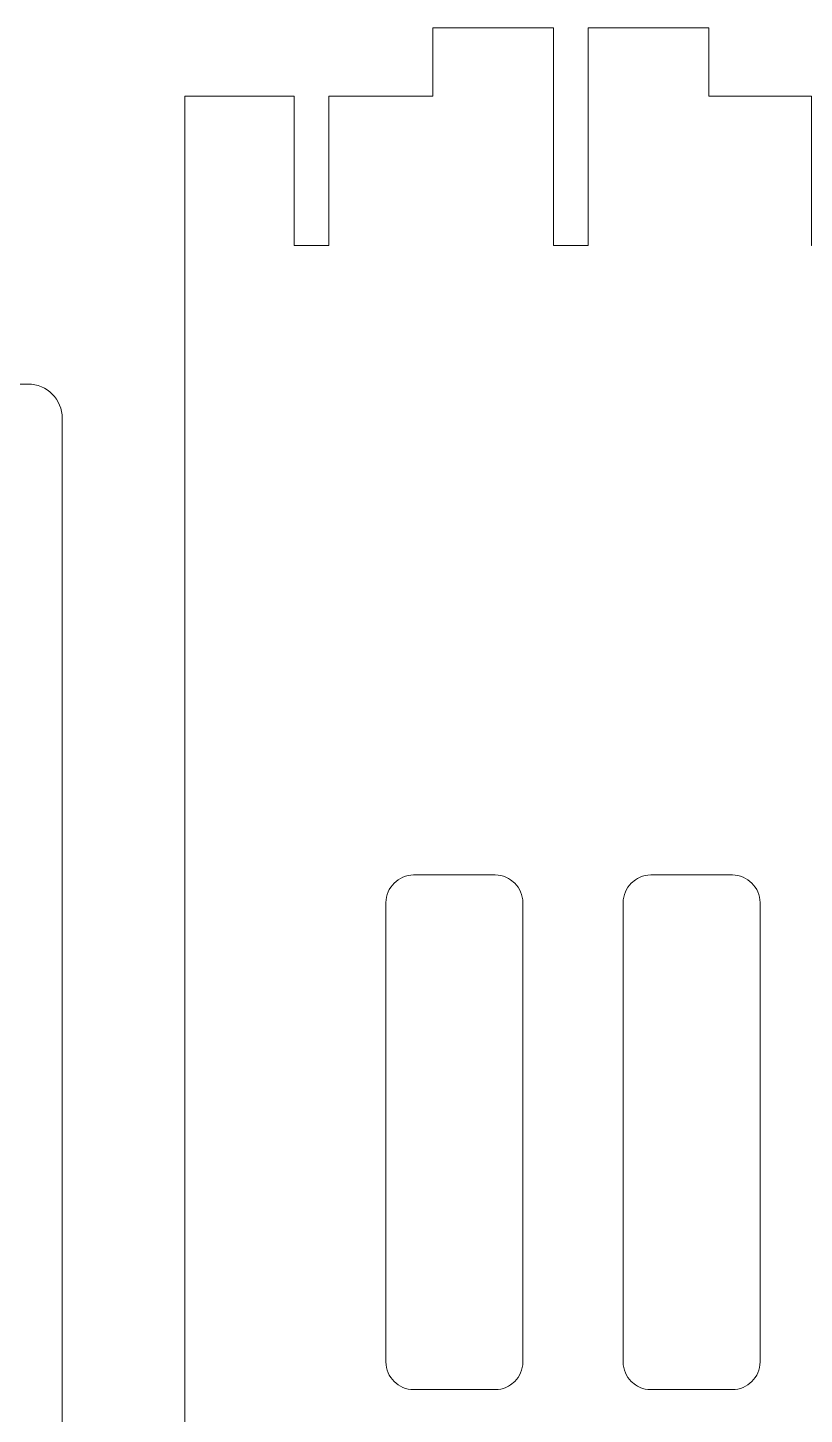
# Model space of a CAD drawing. Header units: millimetres. Extents: x -580 to 580, y -723 to 723.
# Drawn here: x 7.9 to 70.1, y 399.2 to 510.4 of the extents above; entities that cross this region are included whole.
import ezdxf

# ---------------------------------------------------------------- set-up
doc = ezdxf.new("R2010")
doc.units = ezdxf.units.MM
doc.header["$MEASUREMENT"] = 0
doc.layers.add('Camada 1', color=7, linetype='Continuous')

msp = doc.modelspace()

# ---------------------------------------------------------------- linework, layer by layer
at = {"layer": 'Camada 1', "color": 250, "lineweight": 9}
for points, knots in [([(20.4499, 504.8764), (20.4499, 504.8764), (29.2326, 504.8764), (29.2326, 504.8764), (29.2326, 504.8764), (29.2326, 504.8764), (29.2326, 492.9102), (29.2326, 492.9102), (29.2326, 492.9102), (29.2326, 492.9102), (31.998, 492.9102), (31.998, 492.9102), (31.998, 492.9102), (31.998, 492.9102), (31.998, 504.8764), (31.998, 504.8764), (31.998, 504.8764), (31.998, 504.8764), (40.3604, 504.8764), (40.3604, 504.8764), (40.3604, 504.8764), (40.3604, 504.8764), (40.3604, 510.3668), (40.3604, 510.3668), (40.3604, 510.3668), (40.3604, 510.3668), (50.0391, 510.3668), (50.0391, 510.3668), (50.0391, 510.3668), (50.0391, 510.3668), (50.0391, 492.9102), (50.0391, 492.9102), (50.0391, 492.9102), (50.0391, 492.9102), (52.8045, 492.9102), (52.8045, 492.9102), (52.8045, 492.9102), (52.8045, 492.9102), (52.8045, 510.3668), (52.8045, 510.3668), (52.8045, 510.3668), (52.8045, 510.3668), (62.4832, 510.3668), (62.4832, 510.3668), (62.4832, 510.3668), (62.4832, 510.3668), (62.4832, 504.8764), (62.4832, 504.8764), (62.4832, 504.8764), (62.4832, 504.8764), (70.7129, 504.8764), (70.7129, 504.8764), (70.7129, 504.8764), (70.7129, 504.8764), (70.7129, 492.9102), (70.7129, 492.9102), (70.7129, 492.9102), (70.7129, 492.9102), (73.4783, 492.9102), (73.4783, 492.9102), (73.4783, 492.9102), (73.4783, 492.9102), (73.4783, 504.8764), (73.4783, 504.8764), (73.4783, 504.8764), (73.4783, 504.8764), (82.3938, 504.8764), (82.3938, 504.8764), (82.3938, 504.8764), (82.3938, 504.8764), (82.3938, 119.5312), (82.3938, 119.5312), (82.3938, 119.5312), (82.3938, 119.5312), (62.4832, 119.5312), (62.4832, 119.5312), (62.4832, 119.5312), (62.4832, 119.5312), (62.4832, 113.9906), (62.4832, 113.9906), (62.4832, 113.9906), (62.4832, 113.9906), (40.3604, 113.9906), (40.3604, 113.9906), (40.3604, 113.9906), (40.3604, 113.9906), (40.3604, 119.5312), (40.3604, 119.5312), (40.3604, 119.5312), (40.3604, 119.5312), (20.4499, 119.5312), (20.4499, 119.5312), (20.4499, 119.5312), (20.4499, 119.5312), (20.4499, 504.8764), (20.4499, 504.8764), (20.4499, 504.8764), (20.4499, 504.8764), (20.4499, 504.8764), (20.4499, 504.8764)], [0, 0, 0, 0, 0.03846154, 0.03846154, 0.03846154, 0.03846154, 0.07692308, 0.07692308, 0.07692308, 0.07692308, 0.11538462, 0.11538462, 0.11538462, 0.11538462, 0.15384615, 0.15384615, 0.15384615, 0.15384615, 0.19230769, 0.19230769, 0.19230769, 0.19230769, 0.23076923, 0.23076923, 0.23076923, 0.23076923, 0.26923077, 0.26923077, 0.26923077, 0.26923077, 0.30769231, 0.30769231, 0.30769231, 0.30769231, 0.34615385, 0.34615385, 0.34615385, 0.34615385, 0.38461538, 0.38461538, 0.38461538, 0.38461538, 0.42307692, 0.42307692, 0.42307692, 0.42307692, 0.46153846, 0.46153846, 0.46153846, 0.46153846, 0.5, 0.5, 0.5, 0.5, 0.53846154, 0.53846154, 0.53846154, 0.53846154, 0.57692308, 0.57692308, 0.57692308, 0.57692308, 0.61538462, 0.61538462, 0.61538462, 0.61538462, 0.65384615, 0.65384615, 0.65384615, 0.65384615, 0.69230769, 0.69230769, 0.69230769, 0.69230769, 0.73076923, 0.73076923, 0.73076923, 0.73076923, 0.76923077, 0.76923077, 0.76923077, 0.76923077, 0.80769231, 0.80769231, 0.80769231, 0.80769231, 0.84615385, 0.84615385, 0.84615385, 0.84615385, 0.88461538, 0.88461538, 0.88461538, 0.88461538, 0.92307692, 0.92307692, 0.92307692, 0.92307692, 1, 1, 1, 1]), ([(7.8928, 377.0311), (7.8928, 377.0311), (-79.2502, 377.0311), (-79.2502, 377.0311), (-79.2502, 377.0311), (-79.2502, 377.0311), (-79.5296, 377.0454), (-79.5296, 377.0454), (-79.5296, 377.0454), (-79.5296, 377.0454), (-79.8011, 377.0871), (-79.8011, 377.0871), (-79.8011, 377.0871), (-79.8011, 377.0871), (-80.0636, 377.155), (-80.0636, 377.155), (-80.0636, 377.155), (-80.0636, 377.155), (-80.3152, 377.2475), (-80.3152, 377.2475), (-80.3152, 377.2475), (-80.3152, 377.2475), (-80.5549, 377.3635), (-80.5549, 377.3635), (-80.5549, 377.3635), (-80.5549, 377.3635), (-80.7811, 377.5013), (-80.7811, 377.5013), (-80.7811, 377.5013), (-80.7811, 377.5013), (-80.9925, 377.6595), (-80.9925, 377.6595), (-80.9925, 377.6595), (-80.9925, 377.6595), (-81.1875, 377.8369), (-81.1875, 377.8369), (-81.1875, 377.8369), (-81.1875, 377.8369), (-81.3649, 378.0319), (-81.3649, 378.0319), (-81.3649, 378.0319), (-81.3649, 378.0319), (-81.5232, 378.2433), (-81.5232, 378.2433), (-81.5232, 378.2433), (-81.5232, 378.2433), (-81.661, 378.4695), (-81.661, 378.4695), (-81.661, 378.4695), (-81.661, 378.4695), (-81.7769, 378.7092), (-81.7769, 378.7092), (-81.7769, 378.7092), (-81.7769, 378.7092), (-81.8695, 378.9609), (-81.8695, 378.9609), (-81.8695, 378.9609), (-81.8695, 378.9609), (-81.9374, 379.2233), (-81.9374, 379.2233), (-81.9374, 379.2233), (-81.9374, 379.2233), (-81.9792, 379.4949), (-81.9792, 379.4949), (-81.9792, 379.4949), (-81.9792, 379.4949), (-81.9933, 379.7743), (-81.9933, 379.7743), (-81.9933, 379.7743), (-81.9933, 379.7743), (-81.9933, 479.0621), (-81.9933, 479.0621), (-81.9933, 479.0621), (-81.9933, 479.0621), (-81.9792, 479.3415), (-81.9792, 479.3415), (-81.9792, 479.3415), (-81.9792, 479.3415), (-81.9374, 479.6131), (-81.9374, 479.6131), (-81.9374, 479.6131), (-81.9374, 479.6131), (-81.8695, 479.8755), (-81.8695, 479.8755), (-81.8695, 479.8755), (-81.8695, 479.8755), (-81.7769, 480.1272), (-81.7769, 480.1272), (-81.7769, 480.1272), (-81.7769, 480.1272), (-81.661, 480.3668), (-81.661, 480.3668), (-81.661, 480.3668), (-81.661, 480.3668), (-81.5232, 480.593), (-81.5232, 480.593), (-81.5232, 480.593), (-81.5232, 480.593), (-81.3649, 480.8044), (-81.3649, 480.8044), (-81.3649, 480.8044), (-81.3649, 480.8044), (-81.1875, 480.9995), (-81.1875, 480.9995), (-81.1875, 480.9995), (-81.1875, 480.9995), (-80.9925, 481.1768), (-80.9925, 481.1768), (-80.9925, 481.1768), (-80.9925, 481.1768), (-80.7811, 481.3352), (-80.7811, 481.3352), (-80.7811, 481.3352), (-80.7811, 481.3352), (-80.5549, 481.473), (-80.5549, 481.473), (-80.5549, 481.473), (-80.5549, 481.473), (-80.3152, 481.5889), (-80.3152, 481.5889), (-80.3152, 481.5889), (-80.3152, 481.5889), (-80.0636, 481.6814), (-80.0636, 481.6814), (-80.0636, 481.6814), (-80.0636, 481.6814), (-79.8011, 481.7493), (-79.8011, 481.7493), (-79.8011, 481.7493), (-79.8011, 481.7493), (-79.5296, 481.7911), (-79.5296, 481.7911), (-79.5296, 481.7911), (-79.5296, 481.7911), (-79.2502, 481.8053), (-79.2502, 481.8053), (-79.2502, 481.8053), (-79.2502, 481.8053), (7.8928, 481.8053), (7.8928, 481.8053), (7.8928, 481.8053), (7.8928, 481.8053), (8.1722, 481.7911), (8.1722, 481.7911), (8.1722, 481.7911), (8.1722, 481.7911), (8.4438, 481.7493), (8.4438, 481.7493), (8.4438, 481.7493), (8.4438, 481.7493), (8.7062, 481.6814), (8.7062, 481.6814), (8.7062, 481.6814), (8.7062, 481.6814), (8.9579, 481.5889), (8.9579, 481.5889), (8.9579, 481.5889), (8.9579, 481.5889), (9.1976, 481.473), (9.1976, 481.473), (9.1976, 481.473), (9.1976, 481.473), (9.4238, 481.3352), (9.4238, 481.3352), (9.4238, 481.3352), (9.4238, 481.3352), (9.6351, 481.1768), (9.6351, 481.1768), (9.6351, 481.1768), (9.6351, 481.1768), (9.8302, 480.9995), (9.8302, 480.9995), (9.8302, 480.9995), (9.8302, 480.9995), (10.0075, 480.8044), (10.0075, 480.8044), (10.0075, 480.8044), (10.0075, 480.8044), (10.1658, 480.593), (10.1658, 480.593), (10.1658, 480.593), (10.1658, 480.593), (10.3036, 480.3668), (10.3036, 480.3668), (10.3036, 480.3668), (10.3036, 480.3668), (10.4196, 480.1272), (10.4196, 480.1272), (10.4196, 480.1272), (10.4196, 480.1272), (10.5121, 479.8755), (10.5121, 479.8755), (10.5121, 479.8755), (10.5121, 479.8755), (10.58, 479.6131), (10.58, 479.6131), (10.58, 479.6131), (10.58, 479.6131), (10.6217, 479.3415), (10.6217, 479.3415), (10.6217, 479.3415), (10.6217, 479.3415), (10.636, 479.0621), (10.636, 479.0621), (10.636, 479.0621), (10.636, 479.0621), (10.636, 379.7743), (10.636, 379.7743), (10.636, 379.7743), (10.636, 379.7743), (10.6217, 379.4949), (10.6217, 379.4949), (10.6217, 379.4949), (10.6217, 379.4949), (10.58, 379.2233), (10.58, 379.2233), (10.58, 379.2233), (10.58, 379.2233), (10.5121, 378.9609), (10.5121, 378.9609), (10.5121, 378.9609), (10.5121, 378.9609), (10.4196, 378.7092), (10.4196, 378.7092), (10.4196, 378.7092), (10.4196, 378.7092), (10.3036, 378.4695), (10.3036, 378.4695), (10.3036, 378.4695), (10.3036, 378.4695), (10.1658, 378.2433), (10.1658, 378.2433), (10.1658, 378.2433), (10.1658, 378.2433), (10.0075, 378.0319), (10.0075, 378.0319), (10.0075, 378.0319), (10.0075, 378.0319), (9.8302, 377.8369), (9.8302, 377.8369), (9.8302, 377.8369), (9.8302, 377.8369), (9.6351, 377.6595), (9.6351, 377.6595), (9.6351, 377.6595), (9.6351, 377.6595), (9.4238, 377.5013), (9.4238, 377.5013), (9.4238, 377.5013), (9.4238, 377.5013), (9.1976, 377.3635), (9.1976, 377.3635), (9.1976, 377.3635), (9.1976, 377.3635), (8.9579, 377.2475), (8.9579, 377.2475), (8.9579, 377.2475), (8.9579, 377.2475), (8.7062, 377.155), (8.7062, 377.155), (8.7062, 377.155), (8.7062, 377.155), (8.4438, 377.0871), (8.4438, 377.0871), (8.4438, 377.0871), (8.4438, 377.0871), (8.1722, 377.0454), (8.1722, 377.0454), (8.1722, 377.0454), (8.1722, 377.0454), (7.8928, 377.0311), (7.8928, 377.0311), (7.8928, 377.0311), (7.8928, 377.0311), (7.8928, 377.0311), (7.8928, 377.0311)], [0, 0, 0, 0, 0.01428571, 0.01428571, 0.01428571, 0.01428571, 0.02857143, 0.02857143, 0.02857143, 0.02857143, 0.04285714, 0.04285714, 0.04285714, 0.04285714, 0.05714286, 0.05714286, 0.05714286, 0.05714286, 0.07142857, 0.07142857, 0.07142857, 0.07142857, 0.08571429, 0.08571429, 0.08571429, 0.08571429, 0.1, 0.1, 0.1, 0.1, 0.11428571, 0.11428571, 0.11428571, 0.11428571, 0.12857143, 0.12857143, 0.12857143, 0.12857143, 0.14285714, 0.14285714, 0.14285714, 0.14285714, 0.15714286, 0.15714286, 0.15714286, 0.15714286, 0.17142857, 0.17142857, 0.17142857, 0.17142857, 0.18571429, 0.18571429, 0.18571429, 0.18571429, 0.2, 0.2, 0.2, 0.2, 0.21428571, 0.21428571, 0.21428571, 0.21428571, 0.22857143, 0.22857143, 0.22857143, 0.22857143, 0.24285714, 0.24285714, 0.24285714, 0.24285714, 0.25714286, 0.25714286, 0.25714286, 0.25714286, 0.27142857, 0.27142857, 0.27142857, 0.27142857, 0.28571429, 0.28571429, 0.28571429, 0.28571429, 0.3, 0.3, 0.3, 0.3, 0.31428571, 0.31428571, 0.31428571, 0.31428571, 0.32857143, 0.32857143, 0.32857143, 0.32857143, 0.34285714, 0.34285714, 0.34285714, 0.34285714, 0.35714286, 0.35714286, 0.35714286, 0.35714286, 0.37142857, 0.37142857, 0.37142857, 0.37142857, 0.38571429, 0.38571429, 0.38571429, 0.38571429, 0.4, 0.4, 0.4, 0.4, 0.41428571, 0.41428571, 0.41428571, 0.41428571, 0.42857143, 0.42857143, 0.42857143, 0.42857143, 0.44285714, 0.44285714, 0.44285714, 0.44285714, 0.45714286, 0.45714286, 0.45714286, 0.45714286, 0.47142857, 0.47142857, 0.47142857, 0.47142857, 0.48571429, 0.48571429, 0.48571429, 0.48571429, 0.5, 0.5, 0.5, 0.5, 0.51428571, 0.51428571, 0.51428571, 0.51428571, 0.52857143, 0.52857143, 0.52857143, 0.52857143, 0.54285714, 0.54285714, 0.54285714, 0.54285714, 0.55714286, 0.55714286, 0.55714286, 0.55714286, 0.57142857, 0.57142857, 0.57142857, 0.57142857, 0.58571429, 0.58571429, 0.58571429, 0.58571429, 0.6, 0.6, 0.6, 0.6, 0.61428571, 0.61428571, 0.61428571, 0.61428571, 0.62857143, 0.62857143, 0.62857143, 0.62857143, 0.64285714, 0.64285714, 0.64285714, 0.64285714, 0.65714286, 0.65714286, 0.65714286, 0.65714286, 0.67142857, 0.67142857, 0.67142857, 0.67142857, 0.68571429, 0.68571429, 0.68571429, 0.68571429, 0.7, 0.7, 0.7, 0.7, 0.71428571, 0.71428571, 0.71428571, 0.71428571, 0.72857143, 0.72857143, 0.72857143, 0.72857143, 0.74285714, 0.74285714, 0.74285714, 0.74285714, 0.75714286, 0.75714286, 0.75714286, 0.75714286, 0.77142857, 0.77142857, 0.77142857, 0.77142857, 0.78571429, 0.78571429, 0.78571429, 0.78571429, 0.8, 0.8, 0.8, 0.8, 0.81428571, 0.81428571, 0.81428571, 0.81428571, 0.82857143, 0.82857143, 0.82857143, 0.82857143, 0.84285714, 0.84285714, 0.84285714, 0.84285714, 0.85714286, 0.85714286, 0.85714286, 0.85714286, 0.87142857, 0.87142857, 0.87142857, 0.87142857, 0.88571429, 0.88571429, 0.88571429, 0.88571429, 0.9, 0.9, 0.9, 0.9, 0.91428571, 0.91428571, 0.91428571, 0.91428571, 0.92857143, 0.92857143, 0.92857143, 0.92857143, 0.94285714, 0.94285714, 0.94285714, 0.94285714, 0.95714286, 0.95714286, 0.95714286, 0.95714286, 0.97142857, 0.97142857, 0.97142857, 0.97142857, 1, 1, 1, 1])]:
    msp.add_open_spline(points, degree=3, knots=knots, dxfattribs=at)
at = {"layer": 'Camada 1', "color": 240, "lineweight": 9}
for points in [[(47.5675, 403.4223), (47.5675, 403.4223), (47.5675, 440.2441), (47.5675, 440.2441), (47.5675, 440.2441), (47.5675, 440.2441), (47.556, 440.4694), (47.556, 440.4694), (47.556, 440.4694), (47.556, 440.4694), (47.5223, 440.6885), (47.5223, 440.6885), (47.5223, 440.6885), (47.5223, 440.6885), (47.4675, 440.9), (47.4675, 440.9), (47.4675, 440.9), (47.4675, 440.9), (47.3929, 441.1031), (47.3929, 441.1031), (47.3929, 441.1031), (47.3929, 441.1031), (47.2994, 441.2963), (47.2994, 441.2963), (47.2994, 441.2963), (47.2994, 441.2963), (47.1883, 441.4787), (47.1883, 441.4787), (47.1883, 441.4787), (47.1883, 441.4787), (46.9176, 441.8065), (46.9176, 441.8065), (46.9176, 441.8065), (46.9176, 441.8065), (46.5899, 442.0772), (46.5899, 442.0772), (46.5899, 442.0772), (46.5899, 442.0772), (46.4075, 442.1883), (46.4075, 442.1883), (46.4075, 442.1883), (46.4075, 442.1883), (46.2142, 442.2818), (46.2142, 442.2818), (46.2142, 442.2818), (46.2142, 442.2818), (46.0112, 442.3564), (46.0112, 442.3564), (46.0112, 442.3564), (46.0112, 442.3564), (45.7996, 442.4112), (45.7996, 442.4112), (45.7996, 442.4112), (45.7996, 442.4112), (45.5806, 442.4448), (45.5806, 442.4448), (45.5806, 442.4448), (45.5806, 442.4448), (45.3552, 442.4564), (45.3552, 442.4564), (45.3552, 442.4564), (45.3552, 442.4564), (38.8046, 442.4564), (38.8046, 442.4564), (38.8046, 442.4564), (38.8046, 442.4564), (38.5792, 442.4448), (38.5792, 442.4448), (38.5792, 442.4448), (38.5792, 442.4448), (38.3602, 442.4112), (38.3602, 442.4112), (38.3602, 442.4112), (38.3602, 442.4112), (38.1487, 442.3564), (38.1487, 442.3564), (38.1487, 442.3564), (38.1487, 442.3564), (37.9456, 442.2818), (37.9456, 442.2818), (37.9456, 442.2818), (37.9456, 442.2818), (37.7524, 442.1883), (37.7524, 442.1883), (37.7524, 442.1883), (37.7524, 442.1883), (37.57, 442.0772), (37.57, 442.0772), (37.57, 442.0772), (37.57, 442.0772), (37.2422, 441.8065), (37.2422, 441.8065), (37.2422, 441.8065), (37.2422, 441.8065), (36.9715, 441.4787), (36.9715, 441.4787), (36.9715, 441.4787), (36.9715, 441.4787), (36.8604, 441.2963), (36.8604, 441.2963), (36.8604, 441.2963), (36.8604, 441.2963), (36.7669, 441.1031), (36.7669, 441.1031), (36.7669, 441.1031), (36.7669, 441.1031), (36.6923, 440.9), (36.6923, 440.9), (36.6923, 440.9), (36.6923, 440.9), (36.6375, 440.6885), (36.6375, 440.6885), (36.6375, 440.6885), (36.6375, 440.6885), (36.6039, 440.4694), (36.6039, 440.4694), (36.6039, 440.4694), (36.6039, 440.4694), (36.5923, 440.2441), (36.5923, 440.2441), (36.5923, 440.2441), (36.5923, 440.2441), (36.5923, 403.4223), (36.5923, 403.4223), (36.5923, 403.4223), (36.5923, 403.4223), (36.6039, 403.1969), (36.6039, 403.1969), (36.6039, 403.1969), (36.6039, 403.1969), (36.6375, 402.9779), (36.6375, 402.9779), (36.6375, 402.9779), (36.6375, 402.9779), (36.6923, 402.7663), (36.6923, 402.7663), (36.6923, 402.7663), (36.6923, 402.7663), (36.7669, 402.5633), (36.7669, 402.5633), (36.7669, 402.5633), (36.7669, 402.5633), (36.8604, 402.37), (36.8604, 402.37), (36.8604, 402.37), (36.8604, 402.37), (36.9715, 402.1876), (36.9715, 402.1876), (36.9715, 402.1876), (36.9715, 402.1876), (37.2422, 401.8599), (37.2422, 401.8599), (37.2422, 401.8599), (37.2422, 401.8599), (37.57, 401.5891), (37.57, 401.5891), (37.57, 401.5891), (37.57, 401.5891), (37.7524, 401.4781), (37.7524, 401.4781), (37.7524, 401.4781), (37.7524, 401.4781), (37.9456, 401.3846), (37.9456, 401.3846), (37.9456, 401.3846), (37.9456, 401.3846), (38.1487, 401.3099), (38.1487, 401.3099), (38.1487, 401.3099), (38.1487, 401.3099), (38.3602, 401.2552), (38.3602, 401.2552), (38.3602, 401.2552), (38.3602, 401.2552), (38.5792, 401.2214), (38.5792, 401.2214), (38.5792, 401.2214), (38.5792, 401.2214), (38.8046, 401.21), (38.8046, 401.21), (38.8046, 401.21), (38.8046, 401.21), (45.3552, 401.21), (45.3552, 401.21), (45.3552, 401.21), (45.3552, 401.21), (45.5806, 401.2214), (45.5806, 401.2214), (45.5806, 401.2214), (45.5806, 401.2214), (45.7996, 401.2552), (45.7996, 401.2552), (45.7996, 401.2552), (45.7996, 401.2552), (46.0112, 401.3099), (46.0112, 401.3099), (46.0112, 401.3099), (46.0112, 401.3099), (46.2142, 401.3846), (46.2142, 401.3846), (46.2142, 401.3846), (46.2142, 401.3846), (46.4075, 401.4781), (46.4075, 401.4781), (46.4075, 401.4781), (46.4075, 401.4781), (46.5899, 401.5891), (46.5899, 401.5891), (46.5899, 401.5891), (46.5899, 401.5891), (46.9176, 401.8599), (46.9176, 401.8599), (46.9176, 401.8599), (46.9176, 401.8599), (47.1883, 402.1876), (47.1883, 402.1876), (47.1883, 402.1876), (47.1883, 402.1876), (47.2994, 402.37), (47.2994, 402.37), (47.2994, 402.37), (47.2994, 402.37), (47.3929, 402.5633), (47.3929, 402.5633), (47.3929, 402.5633), (47.3929, 402.5633), (47.4675, 402.7663), (47.4675, 402.7663), (47.4675, 402.7663), (47.4675, 402.7663), (47.5223, 402.9779), (47.5223, 402.9779), (47.5223, 402.9779), (47.5223, 402.9779), (47.556, 403.1969), (47.556, 403.1969), (47.556, 403.1969), (47.556, 403.1969), (47.5675, 403.4223), (47.5675, 403.4223), (47.5675, 403.4223), (47.5675, 403.4223), (47.5675, 403.4223), (47.5675, 403.4223)], [(66.5909, 403.4223), (66.5909, 403.4223), (66.5909, 440.2441), (66.5909, 440.2441), (66.5909, 440.2441), (66.5909, 440.2441), (66.5794, 440.4694), (66.5794, 440.4694), (66.5794, 440.4694), (66.5794, 440.4694), (66.5457, 440.6885), (66.5457, 440.6885), (66.5457, 440.6885), (66.5457, 440.6885), (66.4909, 440.9), (66.4909, 440.9), (66.4909, 440.9), (66.4909, 440.9), (66.4163, 441.1031), (66.4163, 441.1031), (66.4163, 441.1031), (66.4163, 441.1031), (66.3228, 441.2963), (66.3228, 441.2963), (66.3228, 441.2963), (66.3228, 441.2963), (66.2117, 441.4787), (66.2117, 441.4787), (66.2117, 441.4787), (66.2117, 441.4787), (65.941, 441.8065), (65.941, 441.8065), (65.941, 441.8065), (65.941, 441.8065), (65.6133, 442.0772), (65.6133, 442.0772), (65.6133, 442.0772), (65.6133, 442.0772), (65.4309, 442.1883), (65.4309, 442.1883), (65.4309, 442.1883), (65.4309, 442.1883), (65.2376, 442.2818), (65.2376, 442.2818), (65.2376, 442.2818), (65.2376, 442.2818), (65.0346, 442.3564), (65.0346, 442.3564), (65.0346, 442.3564), (65.0346, 442.3564), (64.823, 442.4112), (64.823, 442.4112), (64.823, 442.4112), (64.823, 442.4112), (64.604, 442.4448), (64.604, 442.4448), (64.604, 442.4448), (64.604, 442.4448), (64.3786, 442.4564), (64.3786, 442.4564), (64.3786, 442.4564), (64.3786, 442.4564), (57.828, 442.4564), (57.828, 442.4564), (57.828, 442.4564), (57.828, 442.4564), (57.6026, 442.4448), (57.6026, 442.4448), (57.6026, 442.4448), (57.6026, 442.4448), (57.3836, 442.4112), (57.3836, 442.4112), (57.3836, 442.4112), (57.3836, 442.4112), (57.1721, 442.3564), (57.1721, 442.3564), (57.1721, 442.3564), (57.1721, 442.3564), (56.969, 442.2818), (56.969, 442.2818), (56.969, 442.2818), (56.969, 442.2818), (56.7758, 442.1883), (56.7758, 442.1883), (56.7758, 442.1883), (56.7758, 442.1883), (56.5934, 442.0772), (56.5934, 442.0772), (56.5934, 442.0772), (56.5934, 442.0772), (56.2656, 441.8065), (56.2656, 441.8065), (56.2656, 441.8065), (56.2656, 441.8065), (55.9949, 441.4787), (55.9949, 441.4787), (55.9949, 441.4787), (55.9949, 441.4787), (55.8838, 441.2963), (55.8838, 441.2963), (55.8838, 441.2963), (55.8838, 441.2963), (55.7903, 441.1031), (55.7903, 441.1031), (55.7903, 441.1031), (55.7903, 441.1031), (55.7157, 440.9), (55.7157, 440.9), (55.7157, 440.9), (55.7157, 440.9), (55.6609, 440.6885), (55.6609, 440.6885), (55.6609, 440.6885), (55.6609, 440.6885), (55.6273, 440.4694), (55.6273, 440.4694), (55.6273, 440.4694), (55.6273, 440.4694), (55.6157, 440.2441), (55.6157, 440.2441), (55.6157, 440.2441), (55.6157, 440.2441), (55.6157, 403.4223), (55.6157, 403.4223), (55.6157, 403.4223), (55.6157, 403.4223), (55.6273, 403.1969), (55.6273, 403.1969), (55.6273, 403.1969), (55.6273, 403.1969), (55.6609, 402.9779), (55.6609, 402.9779), (55.6609, 402.9779), (55.6609, 402.9779), (55.7157, 402.7663), (55.7157, 402.7663), (55.7157, 402.7663), (55.7157, 402.7663), (55.7903, 402.5633), (55.7903, 402.5633), (55.7903, 402.5633), (55.7903, 402.5633), (55.8838, 402.37), (55.8838, 402.37), (55.8838, 402.37), (55.8838, 402.37), (55.9949, 402.1876), (55.9949, 402.1876), (55.9949, 402.1876), (55.9949, 402.1876), (56.2656, 401.8599), (56.2656, 401.8599), (56.2656, 401.8599), (56.2656, 401.8599), (56.5934, 401.5891), (56.5934, 401.5891), (56.5934, 401.5891), (56.5934, 401.5891), (56.7758, 401.4781), (56.7758, 401.4781), (56.7758, 401.4781), (56.7758, 401.4781), (56.969, 401.3846), (56.969, 401.3846), (56.969, 401.3846), (56.969, 401.3846), (57.1721, 401.3099), (57.1721, 401.3099), (57.1721, 401.3099), (57.1721, 401.3099), (57.3836, 401.2552), (57.3836, 401.2552), (57.3836, 401.2552), (57.3836, 401.2552), (57.6026, 401.2214), (57.6026, 401.2214), (57.6026, 401.2214), (57.6026, 401.2214), (57.828, 401.21), (57.828, 401.21), (57.828, 401.21), (57.828, 401.21), (64.3786, 401.21), (64.3786, 401.21), (64.3786, 401.21), (64.3786, 401.21), (64.604, 401.2214), (64.604, 401.2214), (64.604, 401.2214), (64.604, 401.2214), (64.823, 401.2552), (64.823, 401.2552), (64.823, 401.2552), (64.823, 401.2552), (65.0346, 401.3099), (65.0346, 401.3099), (65.0346, 401.3099), (65.0346, 401.3099), (65.2376, 401.3846), (65.2376, 401.3846), (65.2376, 401.3846), (65.2376, 401.3846), (65.4309, 401.4781), (65.4309, 401.4781), (65.4309, 401.4781), (65.4309, 401.4781), (65.6133, 401.5891), (65.6133, 401.5891), (65.6133, 401.5891), (65.6133, 401.5891), (65.941, 401.8599), (65.941, 401.8599), (65.941, 401.8599), (65.941, 401.8599), (66.2117, 402.1876), (66.2117, 402.1876), (66.2117, 402.1876), (66.2117, 402.1876), (66.3228, 402.37), (66.3228, 402.37), (66.3228, 402.37), (66.3228, 402.37), (66.4163, 402.5633), (66.4163, 402.5633), (66.4163, 402.5633), (66.4163, 402.5633), (66.4909, 402.7663), (66.4909, 402.7663), (66.4909, 402.7663), (66.4909, 402.7663), (66.5457, 402.9779), (66.5457, 402.9779), (66.5457, 402.9779), (66.5457, 402.9779), (66.5794, 403.1969), (66.5794, 403.1969), (66.5794, 403.1969), (66.5794, 403.1969), (66.5909, 403.4223), (66.5909, 403.4223), (66.5909, 403.4223), (66.5909, 403.4223), (66.5909, 403.4223), (66.5909, 403.4223)]]:
    msp.add_open_spline(points, degree=3, knots=[0, 0, 0, 0, 0.01612903, 0.01612903, 0.01612903, 0.01612903, 0.03225806, 0.03225806, 0.03225806, 0.03225806, 0.0483871, 0.0483871, 0.0483871, 0.0483871, 0.06451613, 0.06451613, 0.06451613, 0.06451613, 0.08064516, 0.08064516, 0.08064516, 0.08064516, 0.09677419, 0.09677419, 0.09677419, 0.09677419, 0.11290323, 0.11290323, 0.11290323, 0.11290323, 0.12903226, 0.12903226, 0.12903226, 0.12903226, 0.14516129, 0.14516129, 0.14516129, 0.14516129, 0.16129032, 0.16129032, 0.16129032, 0.16129032, 0.17741935, 0.17741935, 0.17741935, 0.17741935, 0.19354839, 0.19354839, 0.19354839, 0.19354839, 0.20967742, 0.20967742, 0.20967742, 0.20967742, 0.22580645, 0.22580645, 0.22580645, 0.22580645, 0.24193548, 0.24193548, 0.24193548, 0.24193548, 0.25806452, 0.25806452, 0.25806452, 0.25806452, 0.27419355, 0.27419355, 0.27419355, 0.27419355, 0.29032258, 0.29032258, 0.29032258, 0.29032258, 0.30645161, 0.30645161, 0.30645161, 0.30645161, 0.32258065, 0.32258065, 0.32258065, 0.32258065, 0.33870968, 0.33870968, 0.33870968, 0.33870968, 0.35483871, 0.35483871, 0.35483871, 0.35483871, 0.37096774, 0.37096774, 0.37096774, 0.37096774, 0.38709677, 0.38709677, 0.38709677, 0.38709677, 0.40322581, 0.40322581, 0.40322581, 0.40322581, 0.41935484, 0.41935484, 0.41935484, 0.41935484, 0.43548387, 0.43548387, 0.43548387, 0.43548387, 0.4516129, 0.4516129, 0.4516129, 0.4516129, 0.46774194, 0.46774194, 0.46774194, 0.46774194, 0.48387097, 0.48387097, 0.48387097, 0.48387097, 0.5, 0.5, 0.5, 0.5, 0.51612903, 0.51612903, 0.51612903, 0.51612903, 0.53225806, 0.53225806, 0.53225806, 0.53225806, 0.5483871, 0.5483871, 0.5483871, 0.5483871, 0.56451613, 0.56451613, 0.56451613, 0.56451613, 0.58064516, 0.58064516, 0.58064516, 0.58064516, 0.59677419, 0.59677419, 0.59677419, 0.59677419, 0.61290323, 0.61290323, 0.61290323, 0.61290323, 0.62903226, 0.62903226, 0.62903226, 0.62903226, 0.64516129, 0.64516129, 0.64516129, 0.64516129, 0.66129032, 0.66129032, 0.66129032, 0.66129032, 0.67741935, 0.67741935, 0.67741935, 0.67741935, 0.69354839, 0.69354839, 0.69354839, 0.69354839, 0.70967742, 0.70967742, 0.70967742, 0.70967742, 0.72580645, 0.72580645, 0.72580645, 0.72580645, 0.74193548, 0.74193548, 0.74193548, 0.74193548, 0.75806452, 0.75806452, 0.75806452, 0.75806452, 0.77419355, 0.77419355, 0.77419355, 0.77419355, 0.79032258, 0.79032258, 0.79032258, 0.79032258, 0.80645161, 0.80645161, 0.80645161, 0.80645161, 0.82258065, 0.82258065, 0.82258065, 0.82258065, 0.83870968, 0.83870968, 0.83870968, 0.83870968, 0.85483871, 0.85483871, 0.85483871, 0.85483871, 0.87096774, 0.87096774, 0.87096774, 0.87096774, 0.88709677, 0.88709677, 0.88709677, 0.88709677, 0.90322581, 0.90322581, 0.90322581, 0.90322581, 0.91935484, 0.91935484, 0.91935484, 0.91935484, 0.93548387, 0.93548387, 0.93548387, 0.93548387, 0.9516129, 0.9516129, 0.9516129, 0.9516129, 0.96774194, 0.96774194, 0.96774194, 0.96774194, 1, 1, 1, 1], dxfattribs=at)

doc.saveas('drawing.dxf')
